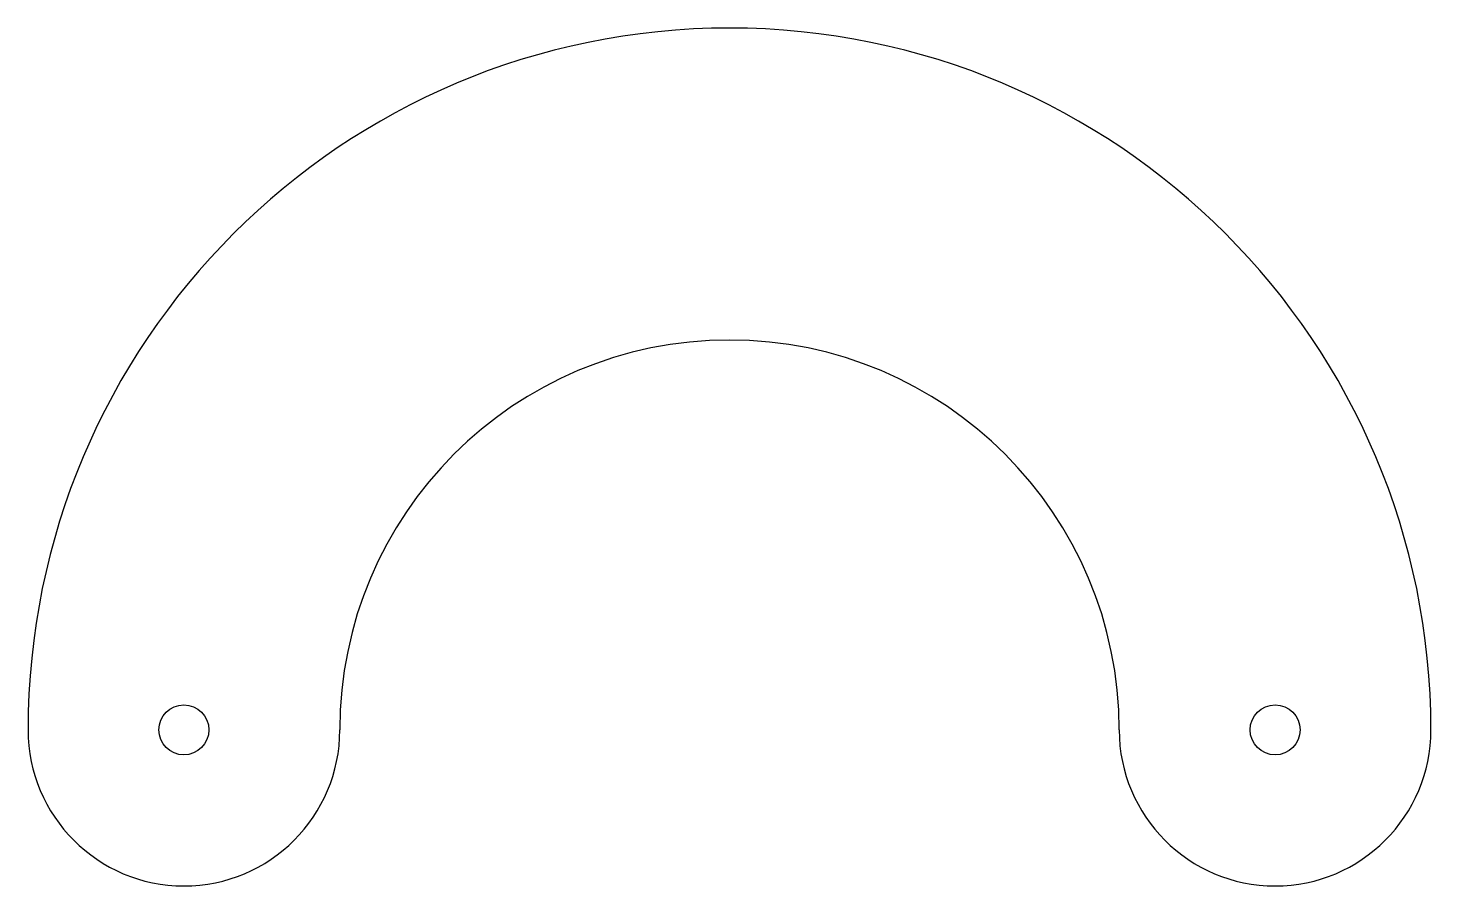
# Model space of a CAD drawing. Header units: millimetres. Extents: x -45 to 45, y -10 to 45.
import ezdxf

# ---------------------------------------------------------------- set-up
doc = ezdxf.new("R2010")
doc.units = ezdxf.units.MM

msp = doc.modelspace()

# ---------------------------------------------------------------- linework, layer by layer
at = {"color": 7, "linetype": 'Continuous', "lineweight": 25}
for centre in [(-35, 0), (35, 0)]:
    msp.add_circle(centre, 1.6, dxfattribs=at)
for centre, radius, start, end in [((0, 0), 45, 0, 180), ((0, 0), 25, 0, 180), ((-35, 0), 10, 180, 0), ((35, 0), 10, 180, 0)]:
    msp.add_arc(centre, radius, start, end, dxfattribs=at)

doc.saveas('drawing.dxf')
